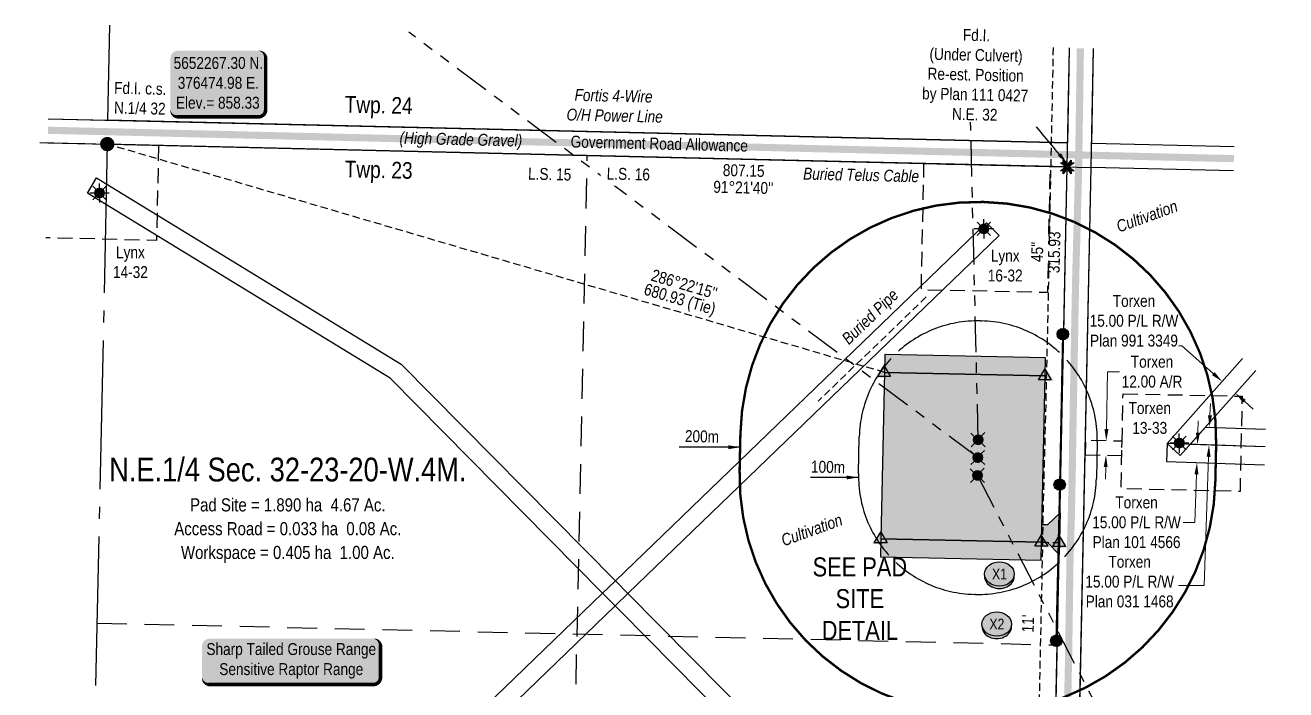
# Model space of a CAD drawing. Extents: x 376302 to 380517, y 5651241 to 5654265.
# Drawn here: x 376406 to 377465, y 5651809 to 5652367 of the extents above; entities that cross this region are included whole.
import ezdxf
from ezdxf.enums import TextEntityAlignment as Align

# ---------------------------------------------------------------- set-up
doc = ezdxf.new("R2010")
doc.units = 0
doc.header["$LTSCALE"] = 5
doc.header["$PDMODE"] = 34
doc.header["$PDSIZE"] = 0.03
for name, pattern in [('foc-ACCESSROAD', [3.75, 2.5, -1.25]), ('foc-BUFFER', [16.75, 15, -1.75]), ('foc-DRILLPATH', [14.75, 6, -1.75, 1.75, -1.75, 1.75, -1.75]), ('foc-LSD', [8, 5, -3]), ('foc-QUARTERLINE', [33, 25, -3, 2, -3]), ('foc-TIELINE', [1.875, 1.25, -0.625]), ('foc-TRAV', [1.875, 1.25, -0.625]), ('POWERLINE5', [7.8, 2.4, -0.6, 0.6, -0.6, 0.6, -0.6, 2.4]), ('UG_PIPE', [1.875, 1.25, -0.625])]:
    doc.linetypes.add(name, pattern=pattern)
doc.layers.get('Defpoints').update_dxf_attribs({"color": 9})
for name, color, linetype in [('ABADATA-DRILL-T', 8, 'Continuous'), ('AS-PIPE-UG', 44, 'UG_PIPE'), ('AS-PIPE-UG-T', 44, 'Continuous'), ('AS-POWER', 104, 'foc-POWER'), ('AS-POWER-EXISTING', 72, 'POWERLINE5'), ('AS-ROADS', 254, 'Continuous'), ('AS-TELUS', 224, 'foc-TEL'), ('AUX-BUFFER', 7, 'foc-BUFFER'), ('C-AR', 13, 'foc-ACCESSROAD'), ('C-RW', 13, 'Continuous'), ('C-SYMBOL', 7, 'Continuous'), ('C-WS', 13, 'foc-ACCESSROAD'), ('D-TXT', 6, 'Continuous'), ('DETAIL-T', 7, 'Continuous'), ('F-RW', 190, 'Continuous'), ('F-WS', 190, 'foc-ACCESSROAD'), ('F-WS-S', 190, 'Continuous'), ('L-AREAREQUIRED', 7, 'Continuous'), ('L-AREAWORK', 5, 'Continuous'), ('L-BD', 7, 'Continuous'), ('L-DETAIL-T', 3, 'Continuous'), ('L-MON', 1, 'Continuous'), ('L-MON-T', 1, 'Continuous'), ('L-QSEC', 8, 'foc-QUARTERLINE'), ('L-ROAD-T', 7, 'Continuous'), ('L-SEC', 7, 'Continuous'), ('L-SECTION-LSD', 7, 'foc-LSD'), ('L-TIE', 7, 'foc-TIELINE'), ('P-CROSSINGS', 250, 'Continuous'), ('P-PDRILLPATH', 12, 'foc-DRILLPATH'), ('P-PROPOSED', 10, 'Continuous'), ('P-PROPOSED-H', 21, 'Continuous'), ('P-TEMP-H', 41, 'Continuous'), ('P-TEMP_WORKSPACE', 46, 'Continuous'), ('P-TRAV', 4, 'foc-TRAV')]:
    doc.layers.add(name, color=color, linetype=linetype)
for name, color, linetype, lineweight in [('C-AR-T', 13, 'Continuous', 9), ('C-RW-T', 13, 'Continuous', 9), ('C-WS-T', 13, 'Continuous', 9), ('F-RW-T', 190, 'Continuous', 9), ('T-TEXT', 48, 'Continuous', 18), ('T-TIE-T', 201, 'Continuous', 18)]:
    doc.layers.add(name, color=color, linetype=linetype, lineweight=lineweight)
doc.styles.add('100L', font='ARIALN.TTF', dxfattribs={"height": 11})
doc.styles.add('175L', font='ARIALN.TTF', dxfattribs={"height": 20})
doc.styles.add('80', font='ARIALN.TTF', dxfattribs={"height": 10})
doc.styles.add('80CG', font='ARIALN.TTF', dxfattribs={"height": 10})
doc.styles.add('80L', font='ARIALN.TTF', dxfattribs={"height": 10})
doc.styles.add('80LS', font='ARIALNI.TTF', dxfattribs={"height": 10})
doc.styles.add('Crossing', font='ARIALN.TTF', dxfattribs={"height": 10})
doc.styles.add('foc-LtypeFont', font='ARIALN.TTF', dxfattribs={"height": 7.35})
doc.linetypes.add('foc-POWER', pattern='A,6,-1,["P",foc-LtypeFont,S=0.2,R=0,X=-0.625,Y=-0.75],-1.24,4', length=12.24)
doc.linetypes.add('foc-POWER-NOLINE', pattern='A,0,-4,["P",foc-LtypeFont,S=0.2,R=0,X=-0.625,Y=-0.75],-8.24', length=12.24)
doc.linetypes.add('foc-TEL', pattern='A,2,-1,["T",foc-LtypeFont,S=0.2,R=0,X=-0.425,Y=-0.75],-1.24,8', length=12.24)
doc.linetypes.add('foc-TEL-NOLINE', pattern='A,0,-2,["T",foc-LtypeFont,S=0.2,R=0,X=-0.425,Y=-0.75],-10.24', length=12.24)
doc.dimstyles.new('CG2011', dxfattribs={"dimscale": 5, "dimtxt": 9, "dimasz": 2, "dimexe": 0.2, "dimexo": 0.0625, "dimgap": 0.5, "dimtad": 0, "dimtih": 1, "dimtoh": 1, "dimzin": 0, "dimdsep": 46, "dimtxsty": '80CG', "dimcen": 0.1, "dimse1": 1, "dimse2": 1, "dimclrd": 256, "dimclrt": 256, "dimaunit": 1, "dimadec": 4, "dimazin": 0, "dimtfac": 0.06, "dimtofl": 0, "dimtmove": 0, "dimatfit": 1, "dimfxl": 0.2, "dimtolj": 1, "dimtzin": 0, "dimlwd": -1, "dimarcsym": 0})
doc.dimstyles.new('Compass 5 000', dxfattribs={"dimscale": 5, "dimtxt": 9, "dimasz": 2, "dimexe": 0.2, "dimexo": 0.0625, "dimgap": 0.5, "dimtad": 0, "dimtih": 1, "dimtoh": 1, "dimzin": 0, "dimdsep": 46, "dimtxsty": '80CG', "dimcen": 0.1, "dimse1": 1, "dimse2": 1, "dimclrd": 256, "dimclrt": 256, "dimaunit": 1, "dimadec": 4, "dimazin": 0, "dimtfac": 0.06, "dimtofl": 0, "dimtmove": 0, "dimatfit": 1, "dimfxl": 0.2, "dimtolj": 1, "dimtzin": 0, "dimlwd": -1, "dimarcsym": 0})

# ---------------------------------------------------------------- blocks, each defined once
blk = doc.blocks.new('fdia')
at = {"color": 255, "const_width": 1}
blk.add_lwpolyline([(-0.5, 0, 1), (0.5, 0, 1)], format="xyb", close=True, dxfattribs=at)
blk = doc.blocks.new('Fdiaa')
blk.add_blockref('fdia', (0, 0))
blk = doc.blocks.new('fdib')
at = {"color": 1, "const_width": 1.6}
blk.add_lwpolyline([(-0.4, 0, 1), (0.4, 0, 1)], format="xyb", close=True, dxfattribs=at)
at = {"color": 1}
blk.add_circle((0, 0), 0.8, dxfattribs=at)
blk = doc.blocks.new('Fdibb')
blk.add_blockref('fdib', (0, 0))
blk = doc.blocks.new('fdicc')
for name in ['Fdibb', 'Fdiaa']:
    blk.add_blockref(name, (0, 0))
blk = doc.blocks.new('FDI')
blk.add_blockref('fdicc', (0, 0))
blk = doc.blocks.new('TRIA')
blk.add_hatch(color=255).paths.add_polyline_path([(-0.04, 1.52), (-1.47, -0.87), (1.39, -0.87)])
blk = doc.blocks.new('TRIAA')
blk.add_blockref('TRIA', (0, 0))
blk = doc.blocks.new('TRIB')
at = {"color": 1}
blk.add_lwpolyline([(-1.12, -0.67), (-0.04, 1.13), (1.04, -0.67)], close=True, dxfattribs=at)
blk = doc.blocks.new('TRIBB')
blk.add_blockref('TRIB', (0, 0))
blk = doc.blocks.new('TRICC')
for name in ['TRIAA', 'TRIBB']:
    blk.add_blockref(name, (0, 0))
blk = doc.blocks.new('plspike')
blk.add_blockref('TRICC', (0, 0))
blk = doc.blocks.new('POWERPOLE')
h = blk.add_hatch(color=255)
edge = h.paths.add_edge_path()
edge.add_arc((0, 0), 0.96, 0, 360)
at = {"linetype": 'Continuous'}
for p, q in [((0.68, -0.68), (-0.68, 0.68)), ((-0.68, -0.68), (0.68, 0.68))]:
    blk.add_line(p, q, dxfattribs=at)
blk.add_circle((0, 0), 0.96, dxfattribs=at)
blk = doc.blocks.new('*D434')
at = {"layer": 'C-AR-T', "transparency": 16777216}
for p, q in [((377314.6, 5652027.8), (377315.6, 5652076)), ((377315.6, 5652076), (377325.6, 5652076)), ((377314, 5651995.8), (377313.8, 5651985.8))]:
    blk.add_line(p, q, dxfattribs=at)
for points in [[(377313, 5652027.8), (377316.3, 5652027.8), (377314.4, 5652017.8)], [(377312.3, 5651995.8), (377315.6, 5651995.8), (377314.2, 5652005.8)]]:
    blk.add_solid(points, dxfattribs=at)
at = {"layer": 'Defpoints', "color": 0, "transparency": 16777216}
for p in [(377314.4, 5652017.8), (377314.9, 5652017.8), (377314.7, 5652005.8)]:
    blk.add_point(p, dxfattribs=at)
at = {"layer": 'C-AR-T', "transparency": 16777216, "insert": (377352.9, 5652076), "char_height": 10, "attachment_point": 5, "style": '80CG'}
blk.add_mtext('\\A1;Torxen\\P12.00 A/R', dxfattribs=at)
blk = doc.blocks.new('*U437')
h = blk.add_hatch(color=255)
edge = h.paths.add_edge_path()
edge.add_line((-69, -20), (69, -20))
edge.add_arc((69, -14), 6, 270, 360)
edge.add_line((75, -14), (75, 12.5))
edge.add_arc((69, 12.5), 6, 0, 90)
edge.add_line((69, 18.5), (-69, 18.5))
edge.add_arc((-69, 12.5), 6, 90, 180)
edge.add_line((-75, 12.5), (-75, -14))
edge.add_arc((-69, -14), 6, 180, 270)
at = {"color": 131, "flags": 128}
blk.add_lwpolyline([(-69, -20, 3, 3, 0), (69, -20, 3, 3, 0.414214), (75, -14, 3, 3, 0), (75, 12.5, 3, 0, 0.414214), (69, 18.5, 0, 0, 0), (-69, 18.5, 0, 0, 0.414214), (-75, 12.5, 0, 0, 0), (-75, -14, 0, 3, 0.414214)], format="xyseb", close=True, dxfattribs=at)
at = {"color": 131, "style": '80'}
blk.add_attdef('ENTER_TEXT_001', (-36, -5), '', height=10, dxfattribs=at)
blk = doc.blocks.new('GAS')
h = blk.add_hatch(color=255)
h.dxf.hatch_style = 1
edge = h.paths.add_edge_path()
edge.add_arc((0, 0), 0.9, 0, 360)
for p, q in [((-0.81, 0), (-1.62, 0)), ((-0.57, 0.57), (-1.14, 1.14)), ((0, 0.81), (0, 1.62)), ((0.57, 0.57), (1.14, 1.14)), ((1.62, 0), (0.81, 0)), ((-0.57, -0.57), (-1.14, -1.14)), ((0, -0.81), (0, -1.62)), ((1.14, -1.14), (0.57, -0.57))]:
    blk.add_line(p, q)
blk.add_circle((0, 0), 0.8)
blk = doc.blocks.new('*U452')
h = blk.add_hatch(color=254)
edge = h.paths.add_edge_path()
edge.add_line((-34, -28.5), (34, -28.5))
edge.add_arc((34, -22.5), 6, 270, 360)
edge.add_line((40, -22.5), (40, 21))
edge.add_arc((34, 21), 6, 0, 90)
edge.add_line((34, 27), (-34, 27))
edge.add_arc((-34, 21), 6, 90, 180)
edge.add_line((-40, 21), (-40, -22.5))
edge.add_arc((-34, -22.5), 6, 180, 270)
at = {"color": 1, "flags": 128}
blk.add_lwpolyline([(-34, -28.5, 3, 3, 0), (34, -28.5, 3, 3, 0.414214), (40, -22.5, 3, 3, 0), (40, 21, 3, 0, 0.414214), (34, 27, 0, 0, 0), (-34, 27, 0, 0, 0.414214), (-40, 21, 0, 0, 0), (-40, -22.5, 0, 3, 0.414214)], format="xyseb", close=True, dxfattribs=at)
blk.add_lwpolyline([(-34.5, -16.5, 0, 10, 0), (0, 0, 5, 5, 0)], format="xyseb", dxfattribs=at)
at = {"color": 1, "style": '80'}
blk.add_attdef('ENTER_TEXT_001', (-36, -5), '', height=10, dxfattribs=at)
blk = doc.blocks.new('WC')
at = {"layer": 'L-MON'}
h = blk.add_hatch(color=255, dxfattribs=at)
h.dxf.hatch_style = 1
edge = h.paths.add_edge_path()
edge.add_arc((0, 0), 0.9, 0, 360)
at = {"layer": 'L-MON', "color": 240, "flags": 128}
for points in [[(-0.62, 0.5), (-1.23, 1.12)], [(0.52, 0.61), (1.13, 1.21)], [(-1.18, -1.18), (-0.56, -0.57)], [(1.16, -1.18), (0.56, -0.57)]]:
    blk.add_lwpolyline(points, dxfattribs=at)
at = {"layer": 'L-MON', "color": 240}
for radius in [0.8, 0.373]:
    blk.add_circle((0, 0), radius, dxfattribs=at)
blk = doc.blocks.new('TEMP')
h = blk.add_hatch(color=255)
h.dxf.hatch_style = 1
h.paths.add_polyline_path([(0, 0.25), (-0.67, 1.15), (-0.67, 0.67), (-1.15, 0.67), (-0.25, 0), (-1.15, -0.67), (-0.67, -0.67), (-0.67, -1.15), (0, -0.25), (0.67, -1.15), (0.67, -0.67), (1.15, -0.67), (0.25, 0), (1.15, 0.67), (0.67, 0.67), (0.67, 1.15)])
h.paths.add_polyline_path([(0.57, 0.85), (0.57, 0.57), (0.85, 0.57), (0.08, 0), (0.85, -0.57), (0.57, -0.57), (0.57, -0.85), (0, -0.08), (-0.57, -0.85), (-0.57, -0.57), (-0.85, -0.57), (-0.08, 0), (-0.85, 0.57), (-0.57, 0.57), (-0.57, 0.85), (0, 0.08)], flags=16)
h = blk.add_hatch(color=1)
h.dxf.hatch_style = 1
h.paths.add_polyline_path([(0, 0.08), (-0.57, 0.85), (-0.57, 0.57), (-0.85, 0.57), (-0.08, 0), (-0.85, -0.57), (-0.57, -0.57), (-0.57, -0.85), (0, -0.08), (0.57, -0.85), (0.57, -0.57), (0.85, -0.57), (0.08, 0), (0.85, 0.57), (0.57, 0.57), (0.57, 0.85)])
at = {"color": 1}
for p, q in [((-0.08, 0), (0.08, 0)), ((0, 0.08), (0, -0.08))]:
    blk.add_line(p, q, dxfattribs=at)
at = {"color": 255, "flags": 128}
blk.add_lwpolyline([(-0.25, 0), (-1.15, 0.67), (-0.67, 0.67), (-0.67, 1.15), (0, 0.25), (0.67, 1.15), (0.67, 0.67), (1.15, 0.67), (0.25, 0), (1.15, -0.67), (0.67, -0.67), (0.67, -1.15), (0, -0.25), (-0.67, -1.15), (-0.67, -0.67), (-1.15, -0.67)], close=True, dxfattribs=at)
at = {"color": 1, "flags": 128}
blk.add_lwpolyline([(-0.08, 0), (-0.85, 0.57), (-0.57, 0.57), (-0.57, 0.85), (0, 0.08), (0.57, 0.85), (0.57, 0.57), (0.85, 0.57), (0.08, 0), (0.85, -0.57), (0.57, -0.57), (0.57, -0.85), (0, -0.08), (-0.57, -0.85), (-0.57, -0.57), (-0.85, -0.57)], close=True, dxfattribs=at)
blk = doc.blocks.new('xing2')
h = blk.add_hatch(color=50)
h.dxf.hatch_style = 1
edge = h.paths.add_edge_path()
edge.add_ellipse((0, 0), major_axis=(-12.5, 0), ratio=0.816297, start_angle=0, end_angle=360)
h = blk.add_hatch(color=250)
h.dxf.hatch_style = 1
edge = h.paths.add_edge_path()
edge.add_ellipse((0, -2), major_axis=(-12.5, 0), ratio=0.816297, start_angle=0, end_angle=180)
edge.add_line((12.5, -2), (12.5, 0))
edge.add_ellipse((0, 0), major_axis=(-12.5, 0), ratio=0.816297, start_angle=0, end_angle=180, ccw=False)
edge.add_line((-12.5, 0), (-12.5, -2))
at = {"color": 250}
blk.add_ellipse((0, 0), major_axis=(-12.5, 0), ratio=0.816297, dxfattribs=at)
blk.add_ellipse((0, -2), major_axis=(-12.5, 0), ratio=0.816297, start_param=0, end_param=3.141593, dxfattribs=at)
at = {"color": 250, "style": 'Crossing'}
blk.add_attdef('CROSSING', text='', height=9, dxfattribs=at).set_placement((0.1, 0), align=Align.MIDDLE_CENTER)
at = {"color": 250, "style": 'Crossing', "flags": 1}
for tag, p in [('OWNER', (0.1, -12.5)), ('DESCRIPTION', (0.1, -25.8)), ('LOCATION', (0.1, -39.3)), ('DWG_REF', (0.1, -52.8))]:
    blk.add_attdef(tag, text='', height=9, dxfattribs=at).set_placement(p, align=Align.MIDDLE_CENTER)
blk = doc.blocks.new('*D461')
at = {"layer": 'C-RW-T', "transparency": 16777216}
for p, q in [((377391.4, 5652024.7), (377391.8, 5652034.7)), ((377390.3, 5651989.6), (377389, 5651949.4)), ((377389, 5651949.4), (377379, 5651949.4))]:
    blk.add_line(p, q, dxfattribs=at)
for points in [[(377389.8, 5652024.8), (377393.1, 5652024.7), (377391.1, 5652014.7)], [(377388.6, 5651989.7), (377391.9, 5651989.6), (377390.6, 5651999.6)]]:
    blk.add_solid(points, dxfattribs=at)
at = {"layer": 'Defpoints', "color": 0, "transparency": 16777216}
for p in [(377465.3, 5652012.3), (377390.6, 5651999.6), (377464.8, 5651997.2)]:
    blk.add_point(p, dxfattribs=at)
at = {"layer": 'C-RW-T', "transparency": 16777216, "insert": (377339.9, 5651949.4), "char_height": 10, "attachment_point": 5, "style": '80CG'}
blk.add_mtext('\\A1;Torxen\\P15.00 P/L R/W\\PPlan 101 4566', dxfattribs=at)

msp = doc.modelspace()

# ---------------------------------------------------------------- hatches: boundary and pattern name
at = {"layer": 'P-PROPOSED-H'}
h = msp.add_hatch(color=256, dxfattribs=at)
h.dxf.hatch_style = 1
h.paths.add_polyline_path([(377260.08, 5651932.699), (377263, 5652072.621), (377128.076, 5652075.437), (377125.155, 5651935.515)])
h = msp.add_hatch(color=256, dxfattribs=at)
h.dxf.hatch_style = 1
h.paths.add_polyline_path([(377260.393, 5651947.691), (377265.39, 5651947.586), (377275.593, 5651957.372), (377275.384, 5651947.378), (377275.071, 5651932.386), (377274.863, 5651922.392), (377265.077, 5651932.595), (377260.08, 5651932.699)])
at = {"layer": 'P-TEMP-H'}
h = msp.add_hatch(color=256, dxfattribs=at)
h.dxf.hatch_style = 1
h.paths.add_polyline_path([(377128.076, 5652075.437), (377263, 5652072.621), (377263.313, 5652087.612), (377128.389, 5652090.429)])
h = msp.add_hatch(color=256, dxfattribs=at)
h.dxf.hatch_style = 1
h.paths.add_polyline_path([(377124.842, 5651920.524), (377259.767, 5651917.707), (377260.08, 5651932.699), (377125.155, 5651935.515)])

# ---------------------------------------------------------------- linework, layer by layer
at = {"layer": 'AS-PIPE-UG', "flags": 128}
for points in [[(377269.796, 5652348.423), (377265.084, 5652113.703), (377264.416, 5652088.275), (377263.965, 5652065.733), (377263.371, 5652040.524), (377262.711, 5652013.366), (377262.064, 5651990.797), (377261.534, 5651968.782), (377261.205, 5651950.243), (377260.843, 5651932.686), (377260.368, 5651906.687), (377259.783, 5651882.721), (377248.717, 5651344.957)], [(377163.12, 5652138.847), (377142.874, 5652119.289), (377125.369, 5652102.262), (377108.977, 5652086.616), (377089.616, 5652067.888), (377072.259, 5652051.136)]]:
    msp.add_lwpolyline(points, dxfattribs=at)
at = {"layer": 'AS-ROADS', "const_width": 5.998, "flags": 128}
for points in [[(377292.73, 5652347.879), (377291.059, 5652240.081), (377289.971, 5652199.555), (377288.876, 5652159.047), (377288.047, 5652118.351), (377287.316, 5652077.677), (377286.579, 5652037.376), (377285.933, 5651996.748), (377285.127, 5651955.842), (377283.928, 5651915.027), (377283.374, 5651875.028), (377282.768, 5651834.682), (377281.918, 5651793.982), (377281.245, 5651753.715), (377280.423, 5651712.974), (377272.915, 5651362.464)], [(376425.235, 5652278.933), (377421.687, 5652255.073)]]:
    msp.add_lwpolyline(points, dxfattribs=at)
at = {"layer": 'AS-TELUS', "linetype": 'foc-TEL-NOLINE', "flags": 128}
msp.add_lwpolyline([(377284.934, 5651444.171), (377301.79, 5652247.68), (377303.699, 5652347.618)], dxfattribs=at)
at = {"layer": 'AUX-BUFFER', "color": 251, "linetype": 'foc-BUFFER'}
msp.add_lwpolyline([(377106.296, 5651990.399), (377106.946, 5652021.381, -0.41421356), (377208.476, 5652118.739), (377209.476, 5652118.718, -0.41421356), (377306.833, 5652017.188), (377306.183, 5651986.205, -0.41421356), (377204.653, 5651888.847), (377203.654, 5651888.868, -0.41421356)], format="xyb", close=True, dxfattribs=at)
at = {"layer": 'C-AR', "flags": 128}
msp.add_lwpolyline([(377296.724, 5652006.171), (377327.476, 5652005.526), (377327.728, 5652017.519), (377296.975, 5652018.164)], close=True, dxfattribs=at)
at = {"layer": 'C-RW', "flags": 128}
for points in [[(377440.078, 5652077.066), (377376.664, 5652005.657), (377365.532, 5652015.625), (377428.89, 5652087.001)], [(377447.868, 5652012.868), (377384.895, 5652014.969), (377397.774, 5652029.537), (377448.363, 5652027.848)], [(377447.868, 5652012.874), (377365.532, 5652015.625), (377365.134, 5652000.457), (377447.368, 5651997.739)]]:
    msp.add_lwpolyline(points, dxfattribs=at)
at = {"layer": 'C-RW-T'}
for p, q in [((377377.943, 5652097.875), (377375.012, 5652097.875)), ((377404.392, 5652074.397), (377377.943, 5652097.875)), ((377401.586, 5652039.412), (377401.919, 5652049.403)), ((377430.499, 5652051.223), (377437.975, 5652044.587)), ((377400.418, 5652004.457), (377396.808, 5651896.419)), ((377396.808, 5651896.419), (377375.242, 5651896.419))]:
    msp.add_line(p, q, dxfattribs=at)
for points in [[(377405.498, 5652075.643), (377403.286, 5652073.151), (377411.868, 5652067.761)], [(377431.605, 5652052.469), (377429.393, 5652049.977), (377423.023, 5652057.86)], [(377399.92, 5652039.468), (377403.251, 5652039.357), (377401.252, 5652029.421)], [(377398.753, 5652004.513), (377402.083, 5652004.402), (377400.751, 5652014.448)]]:
    msp.add_solid(points, dxfattribs=at)
at = {"layer": 'C-WS', "flags": 128}
msp.add_lwpolyline([(377328.566, 5652057.497), (377428.51, 5652055.4), (377426.833, 5651975.445), (377326.889, 5651977.542)], close=True, dxfattribs=at)
at = {"layer": 'F-RW', "flags": 128}
for points in [[(377162.943, 5651346.838), (377164.745, 5651446.444), (377166.299, 5651532.253), (377084.548, 5651694.034), (376906.159, 5651874.823), (376901.837, 5651879.197), (376891.263, 5651889.886), (376712.621, 5652070.462), (376472.917, 5652217.155), (376458.253, 5652226.13), (376466.074, 5652238.92), (376473.269, 5652234.517), (376722.008, 5652082.306), (376901.948, 5651900.2), (376912.517, 5651889.503), (377096.891, 5651702.91), (377181.363, 5651535.683), (377179.74, 5651446.108), (377177.921, 5651345.673)], [(376406.508, 5651408.158), (376457.597, 5651459.632), (376727.277, 5651731.586), (376891.263, 5651889.886), (376901.948, 5651900.2), (377213.825, 5652201.261), (377224.407, 5652190.488), (376912.517, 5651889.503), (376901.837, 5651879.197), (376737.823, 5651720.918), (376480.704, 5651461.792), (376457.176, 5651437.95), (376406.041, 5651386.424)]]:
    msp.add_lwpolyline(points, dxfattribs=at)
at = {"layer": 'F-WS', "flags": 128}
msp.add_lwpolyline([(376425.01, 5652268.486), (376518.172, 5652266.274), (376516.274, 5652186.324), (376423.291, 5652188.532)], dxfattribs=at)
msp.add_lwpolyline([(377161.273, 5652250.992), (377267.215, 5652248.476), (377264.993, 5652142.536), (377159.052, 5652144.758)], close=True, dxfattribs=at)
at = {"layer": 'L-QSEC'}
for p, q in [((376475.456, 5652287.407), (376477.122, 5652367.243)), ((376474.979, 5652267.3), (376457.667, 5651462.3))]:
    msp.add_line(p, q, dxfattribs=at)
at = {"layer": 'L-SEC'}
for p, q in [((377282.16, 5652268.254), (377283.68, 5652348.093)), ((377302.267, 5652267.787), (377303.787, 5652347.616)), ((376425.443, 5652288.595), (376475.456, 5652287.407)), ((377282.16, 5652268.254), (376475.456, 5652287.407)), ((376425.01, 5652268.486), (376474.979, 5652267.3)), ((377281.682, 5652248.147), (376474.979, 5652267.3)), ((377421.896, 5652265.008), (377302.267, 5652267.787)), ((377264.825, 5651444.593), (377281.682, 5652248.147)), ((377284.934, 5651444.166), (377301.79, 5652247.68)), ((377421.474, 5652244.9), (377301.79, 5652247.68))]:
    msp.add_line(p, q, dxfattribs=at)
at = {"layer": 'L-SECTION-LSD'}
for p, q in [((376861.246, 5651453.447), (376878.331, 5652257.723)), ((376466.323, 5651864.8), (377273.254, 5651846.37))]:
    msp.add_line(p, q, dxfattribs=at)
at = {"layer": 'P-PDRILLPATH', "flags": 128}
for points in [[(377206.88, 5652018.79), (377198.709, 5652357.594)], [(377206.199, 5651988.817), (377381, 5651650)]]:
    msp.add_lwpolyline(points, dxfattribs=at)
at = {"layer": 'P-PROPOSED'}
for points in [[(377260.08, 5651932.699), (377263, 5652072.621), (377128.076, 5652075.437), (377125.155, 5651935.515)], [(377260.393, 5651947.691), (377265.39, 5651947.586), (377275.593, 5651957.372), (377275.384, 5651947.378), (377275.071, 5651932.386), (377274.863, 5651922.392), (377265.077, 5651932.595), (377260.08, 5651932.699)]]:
    msp.add_lwpolyline(points, close=True, dxfattribs=at)
at = {"layer": 'P-TEMP_WORKSPACE'}
for points in [[(377128.076, 5652075.437), (377263, 5652072.621), (377263.313, 5652087.612), (377128.389, 5652090.429)], [(377124.842, 5651920.524), (377259.767, 5651917.707), (377260.08, 5651932.699), (377125.155, 5651935.515)]]:
    msp.add_lwpolyline(points, close=True, dxfattribs=at)
at = {"layer": 'P-TRAV'}
msp.add_line((377260.08, 5651932.699), (377275.071, 5651932.386), dxfattribs=at)

# ---------------------------------------------------------------- block references
at = {"layer": 'ABADATA-DRILL-T', "color": 6, "xscale": 4.998289149999996, "yscale": 4.998289149999996, "zscale": 4.998289149999996}
msp.add_blockref('GAS', (377375.839, 5652016.055), dxfattribs=at)
at = {"layer": 'AS-POWER-EXISTING', "xscale": 4.99828915, "yscale": 4.99828915, "zscale": 4.99828915}
for p in [(377277.97, 5652107.577), (377275.325, 5651981.128), (377272.468, 5651849.851)]:
    msp.add_blockref('POWERPOLE', p, dxfattribs=at)
at = {"layer": 'F-WS-S', "xscale": 4.99828915, "yscale": 4.99828915, "zscale": 4.99828915}
for p in [(376468.496, 5652226.211), (377211.538, 5652196.054)]:
    msp.add_blockref('GAS', p, dxfattribs=at)
at = {"layer": 'L-MON', "xscale": 4.99828915, "yscale": 4.99828915}
for name, p, zscale in [('FDI', (376474.979, 5652267.3), 5), ('TEMP', (377281.606, 5652248.134), 4.99828915), ('plspike', (377128.076, 5652075.437), 5), ('plspike', (377262.992, 5652072.608), 5), ('WC', (377206.826, 5652018.8), 4.99828915), ('WC', (377206.512, 5652003.808), 4.99828915), ('WC', (377206.199, 5651988.817), 4.99828915), ('plspike', (377125.143, 5651935.514), 5), ('plspike', (377260.059, 5651932.686), 5), ('plspike', (377275.051, 5651932.365), 5)]:
    msp.add_blockref(name, p, dxfattribs=dict(at, zscale=zscale))
at = {"layer": 'P-CROSSINGS', "xscale": 0.99965783, "yscale": 0.99965783, "zscale": 0.99965783}
for p, values in [((377224.654, 5651905.988), {'CROSSING': 'X1'}), ((377222.42, 5651863.881), {'CROSSING': 'X2'})]:
    msp.add_blockref('xing2', p, dxfattribs=at).add_auto_attribs(values)
at = {"layer": 'T-TIE-T', "color": 5}
ref = msp.add_blockref('*U437', (376629.619, 5651833.102), dxfattribs=dict(at, xscale=0.99965783, yscale=0.99965783, zscale=0.99965783))
ref.add_attrib('ENTER_TEXT_001', 'Sharp Tailed Grouse Range', (376558.31, 5651837.904), dxfattribs={"layer": '0', "color": 131, "height": 9.99658, "style": '80'})
ref.add_attrib('ENTER_TEXT_002', 'Sensitive Raptor Range', (376569.135, 5651821.065), dxfattribs={"layer": '0', "color": 131, "height": 9.99658, "style": '80'})

# ---------------------------------------------------------------- texts
at = {"layer": 'AS-PIPE-UG-T', "insert": (377090.964, 5652105.193), "char_height": 9.99658, "attachment_point": 1, "rotation": 43.989055, "style": '80L'}
msp.add_mtext_dynamic_manual_height_columns('\\pi0.30897;{\\fArial Narrow|b0|i1|c0|p34;Buried Pipe}', width=59.03588, gutter_width=239.483, heights=[0], dxfattribs=at)
at = {"layer": 'AS-POWER', "insert": (376858.232, 5652313.949), "char_height": 9.99669, "attachment_point": 1, "rotation": 358.639916, "style": '80L'}
msp.add_mtext_dynamic_manual_height_columns('\\pi9.5837;{\\fArial Narrow|b0|i1|c0|p34;Fortis 4-Wire\\P\\pi0.064331; O/H Power Line}', width=83.85946, gutter_width=50.013, heights=[0], dxfattribs=at)
at = {"layer": 'AS-TELUS', "insert": (377059.576, 5652247.555), "char_height": 9.99669, "attachment_point": 1, "rotation": 358.6389, "style": '80L'}
msp.add_mtext_dynamic_manual_height_columns('\\pi0.31551;{\\fArial Narrow|b0|i1|c0|p34;Buried Telus Cable}', width=97.23615, gutter_width=50.013, heights=[0], dxfattribs=at)
at = {"layer": 'AUX-BUFFER', "char_height": 9.9966, "attachment_point": 1, "rotation": 358.743277, "style": '80L'}
for s, insert in [('200m', (376960.524, 5652026.978)), ('100m', (377066.454, 5652001.306))]:
    msp.add_mtext_dynamic_manual_height_columns(s, width=6.84691, gutter_width=45, heights=[0], dxfattribs=dict(at, insert=insert))
at = {"layer": 'C-RW-T', "char_height": 9.99658, "attachment_point": 5, "style": '80CG'}
for s, insert in [('\\A1;Torxen\\P15.00 P/L R/W\\PPlan 991 3349', (377337.75, 5652118.774)), ('\\A1;Torxen\\P15.00 P/L R/W\\PPlan 031 1468', (377334.12, 5651899.527))]:
    msp.add_mtext(s, dxfattribs=dict(at, insert=insert))
at = {"layer": 'C-SYMBOL', "color": 3, "style": '175L'}
msp.add_text('N.E.1/4 Sec. 32-23-20-W.4M.', height=19.99316, dxfattribs=at).set_placement((376626.708, 5651977.793), align=Align.BOTTOM_CENTER)
at = {"layer": 'C-WS-T', "insert": (377351.011, 5652037.059), "char_height": 9.9966, "attachment_point": 5, "style": '80CG'}
msp.add_mtext('\\A1;Torxen\\P13-33', dxfattribs=at)
at = {"layer": 'D-TXT', "color": 3, "char_height": 14, "attachment_point": 1, "rotation": 358.639916, "style": '80L'}
for s, insert in [('Twp. 24', (376674.688, 5652307.849)), ('Twp. 23', (376674.688, 5652253.454))]:
    msp.add_mtext_dynamic_manual_height_columns(s, width=101.3954, gutter_width=47.5, heights=[0], dxfattribs=dict(at, insert=insert))
at = {"layer": 'F-RW-T', "char_height": 9.9966, "attachment_point": 5, "style": '80CG'}
for s, insert in [('\\A1;Lynx\\P14-32', (376494.465, 5652168.031)), ('\\A1;Lynx\\P16-32', (377229.539, 5652165.108))]:
    msp.add_mtext(s, dxfattribs=dict(at, insert=insert))
at = {"layer": 'L-AREAREQUIRED', "color": 5, "style": '100L'}
for s, p in [('Pad Site = 1.890 ha  4.67 Ac.', (376626.708, 5651955.301)), ('Access Road = 0.033 ha  0.08 Ac.', (376626.708, 5651935.308))]:
    msp.add_text(s, height=10.99624, dxfattribs=at).set_placement(p, align=Align.BOTTOM_CENTER)
at = {"layer": 'L-AREAWORK', "color": 5, "style": '100L'}
msp.add_text('Workspace = 0.405 ha  1.00 Ac.', height=10.99624, dxfattribs=at).set_placement((376626.708, 5651915.315), align=Align.BOTTOM_CENTER)
at = {"layer": 'L-BD', "style": '80L'}
for s, height, rotation, p in [('807.15', 9.9966, 358.6395, (377009.791, 5652245.099)), ("91°21'40''", 9.9966, 358.6395, (377009.453, 5652230.858)), ('45"', 9.9966, 88.7982, (377256.435, 5652176.653)), ("286°22'15''", 9.99658, 343.6281, (376959.87, 5652149.593)), ('680.93 (Tie)', 9.99658, 343.6281, (376955.855, 5652135.925)), ("11'", 9.9966, 88.7982, (377248.633, 5651864.332))]:
    msp.add_text(s, height=height, rotation=rotation, dxfattribs=at).set_placement(p, align=Align.MIDDLE)
at = {"layer": 'L-DETAIL-T', "insert": (377107.405, 5651885.294), "char_height": 15.99453, "width": 109.43768, "attachment_point": 5, "style": '80CG'}
msp.add_mtext('SEE PAD SITE DETAIL', dxfattribs=at)
at = {"layer": 'L-ROAD-T', "style": '80L'}
msp.add_text('Government Road Allowance', height=9.99658, rotation=358.639916, dxfattribs=at).set_placement((376938.826, 5652267.692), align=Align.MIDDLE_CENTER)
at = {"layer": 'T-TEXT', "style": '80LS'}
for s, rotation, p in [('(High Grade Gravel)', 358.639916, (376772.154, 5652271.398)), ('Cultivation', 20, (377348.606, 5652206.758)), ('Cultivation', 20, (377066.923, 5651943.009))]:
    msp.add_text(s, height=9.99658, rotation=rotation, dxfattribs=at).set_placement(p, align=Align.MIDDLE_CENTER)

# ---------------------------------------------------------------- dimensions: what is measured, and where the dimension line sits
at = {"layer": 'C-AR-T'}
dim = msp.add_linear_dim(base=(377314.427, 5652017.798), p1=(377314.697, 5652005.794), p2=(377314.948, 5652017.787), angle=88.798207, text='Torxen\\P12.00 A/R', dimstyle='Compass 5 000', dxfattribs=at)
dim.commit()
dim.dimension.update_dxf_attribs({"geometry": '*D434', "text_midpoint": (377352.93, 5652076.007), "dimtype": 161})
at = {"layer": 'C-RW-T'}
dim = msp.add_linear_dim(base=(377390.609, 5651999.615), p1=(377465.304, 5652012.286), p2=(377464.804, 5651997.163), angle=268.107218, text='Torxen\\P15.00 P/L R/W\\PPlan 101 4566', dimstyle='Compass 5 000', dxfattribs=at)
dim.commit()
dim.dimension.update_dxf_attribs({"geometry": '*D461', "text_midpoint": (377339.865, 5651949.438), "dimtype": 161})

# ---------------------------------------------------------------- leaders
at = {"layer": 'AUX-BUFFER', "path_type": 1}
for points in [[(377006.772, 5652012.53), (376955.516, 5652012.53)], [(377106.281, 5651987.144), (377066.04, 5651987.144)]]:
    msp.add_leader(points, dimstyle='CG2011', dxfattribs=at)
at = {"layer": 'L-MON-T', "path_type": 1}
msp.add_leader([(377281.493, 5652250.959), (377255.852, 5652281.771)], dimstyle='Compass 5 000', override={"dimgap": 0.5, "dimtad": 0}, dxfattribs=at)

# ---------------------------------------------------------------- next in the draw order: texts
at = {"layer": 'L-BD', "insert": (377270.677, 5652176.354), "char_height": 9.9966, "width": 10.94041, "attachment_point": 5, "rotation": 88.7982, "style": '80L', "bg_fill": 3, "box_fill_scale": 1.15, "bg_fill_color": 256, "bg_fill_true_color": 256, "bg_fill_transparency": 0}
msp.add_mtext('315.93', dxfattribs=at)
at = {"layer": 'L-MON-T', "insert": (376502.855, 5652319.144), "char_height": 9.99658, "width": 43.0457, "attachment_point": 2, "rotation": 358.680326, "style": '80LS', "bg_fill": 3, "box_fill_scale": 1.15, "bg_fill_color": 256, "bg_fill_true_color": 256, "bg_fill_transparency": 0}
msp.add_mtext('{\\fArial Narrow|b0|i0|c0|p34;Fd.I. c.s.\\PN.1/4 32}', dxfattribs=at)
at = {"layer": 'L-SECTION-LSD', "insert": (376826.881, 5652247.586), "char_height": 9.99658, "attachment_point": 1, "rotation": 358.639916, "style": '100L', "bg_fill": 3, "box_fill_scale": 1.5, "bg_fill_color": 256, "bg_fill_transparency": 0}
msp.add_mtext_dynamic_manual_height_columns('\\pi1.8578;L.S. 15', width=36.85945, gutter_width=55, heights=[0], dxfattribs=at)

# ---------------------------------------------------------------- next in the draw order: linework, layer by layer
at = {"layer": 'AS-POWER', "linetype": 'foc-POWER-NOLINE', "flags": 128}
for points in [[(377264.825, 5651444.593), (377273.254, 5651846.37), (377272.468, 5651849.851), (377275.325, 5651981.128), (377277.97, 5652107.577), (377278.749, 5652108.31), (377281.682, 5652248.147), (377283.68, 5652348.093)], [(376425.443, 5652288.595), (377282.16, 5652268.254)]]:
    msp.add_lwpolyline(points, dxfattribs=at)
at = {"layer": 'AS-TELUS', "linetype": 'foc-TEL-NOLINE', "flags": 128}
msp.add_lwpolyline([(376418.234, 5652268.648), (377301.79, 5652247.68)], dxfattribs=at)
at = {"layer": 'AUX-BUFFER', "color": 251, "linetype": 'foc-BUFFER', "const_width": 1.999, "flags": 128}
msp.add_lwpolyline([(377006.352, 5651992.495), (377007.002, 5652023.478, -0.41421356), (377210.573, 5652218.683), (377211.572, 5652218.662, -0.41421356), (377406.777, 5652015.091), (377406.127, 5651984.109, -0.41421356), (377202.557, 5651788.904), (377201.557, 5651788.925, -0.41421356)], format="xyb", close=True, dxfattribs=at)
at = {"layer": 'L-TIE'}
msp.add_line((377128.076, 5652075.437), (376474.979, 5652267.3), dxfattribs=at)
at = {"layer": 'P-PDRILLPATH', "flags": 128}
msp.add_lwpolyline([(377206.512, 5652003.808), (376728.451, 5652361.276)], dxfattribs=at)

# ---------------------------------------------------------------- next in the draw order: block references
at = {"layer": 'DETAIL-T'}
ref = msp.add_blockref('*U452', (376568.072, 5652318.727), dxfattribs=at)
ref.add_attrib('ENTER_TEXT_001', '5652267.30 N.', (376530.753, 5652330.499), dxfattribs={"layer": '0', "color": 1, "height": 10, "style": '80'})
ref.add_attrib('ENTER_TEXT_002', '376474.98 E.', (376534.252, 5652313.792), dxfattribs={"layer": '0', "color": 1, "height": 10, "style": '80'})
ref.add_attrib('ENTER_TEXT_003', 'Elev.= 858.33', (376532.697, 5652297.084), dxfattribs={"layer": '0', "color": 1, "height": 10, "style": '80'})

# ---------------------------------------------------------------- next in the draw order: texts
at = {"layer": 'L-MON-T', "insert": (377205.559, 5652363.942), "char_height": 9.99658, "width": 99.95665, "attachment_point": 2, "rotation": 358.680326, "style": '80LS', "bg_fill": 3, "box_fill_scale": 1.15, "bg_fill_color": 256, "bg_fill_true_color": 256, "bg_fill_transparency": 0}
msp.add_mtext('{\\fArial Narrow|b0|i0|c0|p34;Fd.I.\\P(Under Culvert)\\PRe-est. Position\\Pby Plan 111 0427\\PN.E. 32}', dxfattribs=at)
at = {"layer": 'L-SECTION-LSD', "insert": (376894.818, 5652247.586), "char_height": 9.9966, "attachment_point": 1, "rotation": 358.639916, "style": '100L', "bg_fill": 3, "box_fill_scale": 1.5, "bg_fill_color": 256, "bg_fill_transparency": 0}
msp.add_mtext_dynamic_manual_height_columns('L.S. 16', width=36.94144, gutter_width=55, heights=[0], dxfattribs=at)

doc.saveas('drawing.dxf')
